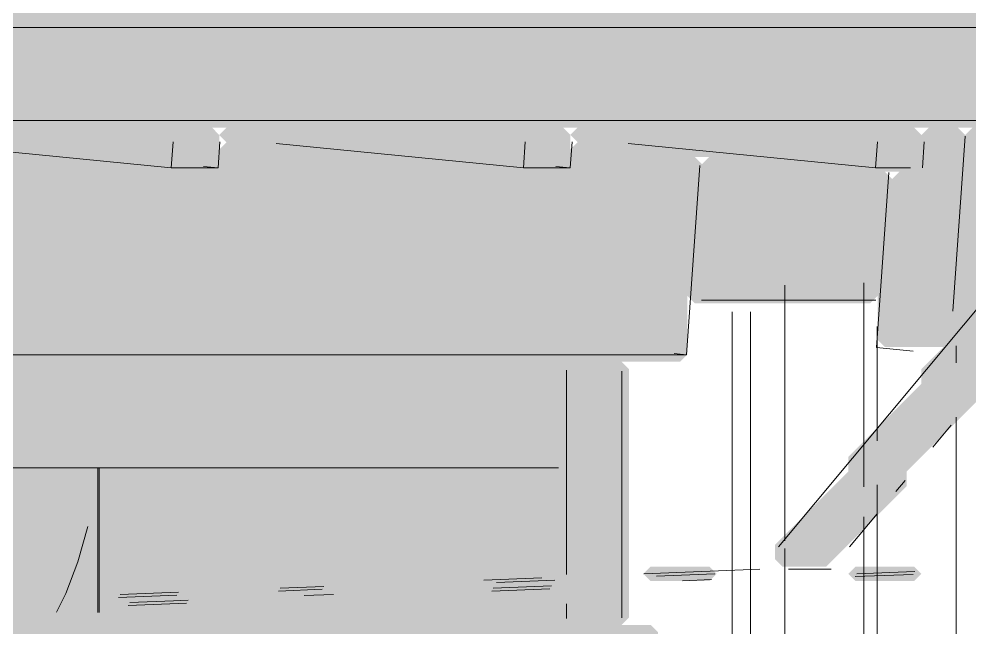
# Model space of a CAD drawing. Header units: millimetres. Extents: x 0 to 84100, y 0 to 59400.
# Drawn here: x 31248 to 31897, y 49395 to 49811 of the extents above; entities that cross this region are included whole.
import ezdxf

# ---------------------------------------------------------------- set-up
doc = ezdxf.new("R2010")
doc.units = ezdxf.units.MM
doc.layers.add('10_見えがかり', color=7, linetype='Continuous', lineweight=13)
doc.layers.add('12_見えがかり（ガラス）', color=5, linetype='Continuous', lineweight=9)

msp = doc.modelspace()

# ---------------------------------------------------------------- hatches: boundary and pattern name
at = {"layer": '10_見えがかり', "true_color": 0xbdbdbd}
for points in [[(32089.92, 49806.57), (32149.92, 49806.57), (32154.92, 49801.57), (32154.92, 49751.57), (32139.92, 49736.57), (30669.92, 49736.57), (30664.92, 49741.57), (30664.92, 49791.57), (30674.92, 49801.57), (30669.92, 49806.57), (30609.92, 49806.57), (30604.92, 49811.57), (30609.92, 49816.57), (32079.92, 49816.57)], [(31384.92, 49731.57), (31384.92, 49711.57), (31379.92, 49706.57), (31329.92, 49706.57), (31319.92, 49716.57), (31229.92, 49716.57), (31219.92, 49726.57), (31149.92, 49726.57), (31144.92, 49731.57), (31149.92, 49736.57), (31379.92, 49736.57)], [(31624.92, 49731.57), (31624.92, 49711.57), (31619.92, 49706.57), (31569.92, 49706.57), (31559.92, 49716.57), (31469.92, 49716.57), (31459.92, 49726.57), (31389.92, 49726.57), (31384.92, 49731.57), (31389.92, 49736.57), (31619.92, 49736.57)], [(31864.92, 49731.57), (31864.92, 49711.57), (31859.92, 49706.57), (31809.92, 49706.57), (31799.92, 49716.57), (31709.92, 49716.57), (31699.92, 49726.57), (31629.92, 49726.57), (31624.92, 49731.57), (31629.92, 49736.57), (31859.92, 49736.57)], [(31989.92, 49726.57), (31994.92, 49721.57), (31964.92, 49691.57), (31964.92, 49681.57), (31914.92, 49631.57), (31914.92, 49621.57), (31879.92, 49586.57), (31839.92, 49586.57), (31834.92, 49591.57), (31834.92, 49661.57), (31844.92, 49671.57), (31844.92, 49701.57), (31849.92, 49706.57), (31859.92, 49706.57), (31864.92, 49711.57), (31864.92, 49731.57), (31869.92, 49736.57), (31889.92, 49736.57), (31899.92, 49726.57)], [(31999.92, 49726.57), (31899.92, 49726.57), (31894.92, 49731.57), (31899.92, 49736.57), (31999.92, 49736.57), (32004.92, 49731.57)], [(31714.92, 49661.57), (31704.92, 49651.57), (31704.92, 49581.57), (31699.92, 49576.57), (31659.92, 49576.57), (30929.92, 49576.57), (30589.92, 49576.57), (30584.92, 49581.57), (30604.92, 49601.57), (30604.92, 49611.57), (30664.92, 49671.57), (30664.92, 49681.57), (30709.92, 49726.57), (30739.92, 49726.57), (30749.92, 49716.57), (30839.92, 49716.57), (30849.92, 49706.57), (30899.92, 49706.57), (30904.92, 49711.57), (30904.92, 49721.57), (30909.92, 49726.57), (30979.92, 49726.57), (30989.92, 49716.57), (31079.92, 49716.57), (31089.92, 49706.57), (31139.92, 49706.57), (31144.92, 49711.57), (31144.92, 49721.57), (31149.92, 49726.57), (31219.92, 49726.57), (31229.92, 49716.57), (31319.92, 49716.57), (31329.92, 49706.57), (31379.92, 49706.57), (31384.92, 49711.57), (31384.92, 49721.57), (31389.92, 49726.57), (31459.92, 49726.57), (31469.92, 49716.57), (31559.92, 49716.57), (31569.92, 49706.57), (31619.92, 49706.57), (31624.92, 49711.57), (31624.92, 49721.57), (31629.92, 49726.57), (31699.92, 49726.57), (31714.92, 49711.57)], [(31809.92, 49706.57), (31839.92, 49706.57), (31844.92, 49701.57), (31844.92, 49671.57), (31834.92, 49661.57), (31834.92, 49621.57), (31829.92, 49616.57), (31709.92, 49616.57), (31704.92, 49621.57), (31704.92, 49651.57), (31714.92, 49661.57), (31714.92, 49711.57), (31719.92, 49716.57), (31799.92, 49716.57)]]:
    msp.add_hatch(color=8, dxfattribs=at).paths.add_polyline_path(points)
at = {"layer": '10_見えがかり', "true_color": 0xe9dcc4}
for points in [[(32004.92, 49671.57), (31954.92, 49621.57), (31954.92, 49611.57), (31904.92, 49561.57), (31904.92, 49551.57), (31854.92, 49501.57), (31854.92, 49491.57), (31799.92, 49436.57), (31769.92, 49436.57), (31764.92, 49441.57), (31764.92, 49451.57), (31814.92, 49501.57), (31814.92, 49511.57), (31864.92, 49561.57), (31864.92, 49571.57), (31914.92, 49621.57), (31914.92, 49631.57), (31964.92, 49681.57), (31964.92, 49691.57), (32009.92, 49736.57), (32049.92, 49736.57), (32054.92, 49731.57), (32004.92, 49681.57)], [(31679.92, 49436.57), (31719.92, 49436.57), (31724.92, 49431.57), (31719.92, 49426.57), (31679.92, 49426.57), (31674.92, 49431.57)], [(31814.92, 49431.57), (31819.92, 49436.57), (31859.92, 49436.57), (31864.92, 49431.57), (31859.92, 49426.57), (31819.92, 49426.57)], [(31564.92, 49421.57), (31569.92, 49426.57), (31609.92, 49426.57), (31614.92, 49421.57), (31609.92, 49416.57), (31569.92, 49416.57)], [(31314.92, 49411.57), (31319.92, 49416.57), (31359.92, 49416.57), (31364.92, 49411.57), (31359.92, 49406.57), (31319.92, 49406.57)], [(31684.92, 49391.57), (31684.92, 49331.57), (31679.92, 49326.57), (30979.92, 49326.57), (30974.92, 49331.57), (30974.92, 49391.57), (30979.92, 49396.57), (31059.92, 49396.57), (31119.92, 49396.57), (31659.92, 49396.57), (31679.92, 49396.57)]]:
    msp.add_hatch(color=8, dxfattribs=at).paths.add_polyline_path(points)
at = {"layer": '12_見えがかり（ガラス）', "true_color": 0xdce9f2}
h = msp.add_hatch(color=8, dxfattribs=at)
h.paths.add_polyline_path([(31664.92, 49571.57), (31664.92, 49401.57), (31659.92, 49396.57), (31119.92, 49396.57), (31109.92, 49406.57), (31069.92, 49406.57), (31059.92, 49396.57), (30969.92, 49396.57), (30959.92, 49406.57), (30929.92, 49406.57), (30924.92, 49411.57), (30924.92, 49571.57), (30929.92, 49576.57), (31659.92, 49576.57)])
h.paths.add_polyline_path([(31609.92, 49416.57), (31614.92, 49421.57), (31609.92, 49426.57), (31569.92, 49426.57), (31564.92, 49421.57), (31569.92, 49416.57)], flags=0)
h.paths.add_polyline_path([(31359.92, 49406.57), (31364.92, 49411.57), (31359.92, 49416.57), (31319.92, 49416.57), (31314.92, 49411.57), (31319.92, 49406.57)], flags=0)
h.paths.add_polyline_path([(31214.92, 49411.57), (31209.92, 49416.57), (31169.92, 49416.57), (31164.92, 49411.57), (31169.92, 49406.57), (31209.92, 49406.57)], flags=0)

# ---------------------------------------------------------------- linework, layer by layer
at = {"layer": '10_見えがかり'}
for points in [[(30670.66, 49805.12), (32153.91, 49805.13)], [(32149.43, 49741.57), (30666.18, 49741.57)], [(31352.11, 49709.07), (31182.99, 49725.74)], [(31352.11, 49709.07), (31353.37, 49726.95)], [(31384.12, 49709.07), (31385.38, 49726.95)], [(31592.83, 49709.07), (31423.71, 49725.74)], [(31592.83, 49709.07), (31594.09, 49726.95)], [(31624.85, 49709.07), (31626.11, 49726.95)], [(31833.56, 49709.07), (31664.44, 49725.74)], [(31833.56, 49709.07), (31834.82, 49726.95)], [(31865.57, 49709.07), (31866.83, 49726.95)], [(31894.87, 49730.74), (31886.52, 49611.16)], [(31994.87, 49722.76), (31767.22, 49449.93)], [(31352.11, 49709.07), (31384.12, 49709.07)], [(31374.17, 49710.05), (31384.12, 49709.07)], [(31592.83, 49709.07), (31624.85, 49709.07)], [(31614.9, 49710.05), (31624.85, 49709.07)], [(31704.3, 49581.26), (31713.43, 49710.81)], [(31833.56, 49709.07), (31857.57, 49709.07)], [(31842.68, 49705.83), (31834.33, 49586.25)], [(31771.44, 49454.21), (31771.44, 49628.93)], [(31825.52, 49630.48), (31825.52, 49490.95)], [(31714.55, 49618.76), (31833.84, 49618.76)], [(31735.46, 49610.72), (31735.46, 46946.57)], [(31735.46, 46796.57), (31735.46, 49610.69)], [(31748.03, 46946.57), (31748.03, 49610.72)], [(31834.64, 49522.55), (31834.64, 49600.59)], [(31704.3, 49581.26), (31695.87, 49582.09)], [(31834.33, 49586.25), (31859.38, 49583.75)], [(31888.72, 49587.43), (31888.72, 49575.71)], [(30595.48, 49581.26), (31704.3, 49581.26)], [(31622.34, 49431.07), (31622.34, 49570.78)], [(31888.72, 49538.7), (31888.72, 46946.57), (31834.64, 46946.57), (31834.64, 49492.5)], [(31885.35, 49533.29), (31872.7, 49518.14)], [(30928.36, 49503.93), (31616.82, 49503.93)], [(31301.81, 49405.21), (31301.81, 49504.07)], [(31302.85, 49405.21), (31302.85, 49504.07)], [(31853.73, 49495.4), (31847.4, 49487.82)], [(31834.76, 49472.66), (31815.79, 49449.93)], [(31825.52, 49470.48), (31825.52, 46946.57), (31771.44, 46946.57), (31771.44, 49448.93)], [(31288.27, 49439.89), (31295.13, 49463.87)], [(31288.27, 49439.89), (31295.13, 49463.87)], [(31279.98, 49418.08), (31288.27, 49439.89)], [(31279.98, 49418.08), (31288.27, 49439.89)], [(31754.57, 49434.77), (31675.05, 49431.62)], [(31774, 49434.77), (31803.14, 49434.77)], [(31860.52, 49433.2), (31820.76, 49431.62)], [(31605.47, 49428.86), (31565.71, 49427.29)], [(31614.28, 49427.29), (31574.52, 49425.71)], [(31723.62, 49431.62), (31683.86, 49430.05)], [(31721.36, 49427.68), (31701.48, 49426.9)], [(31859.39, 49431.23), (31819.63, 49429.65)], [(31455.24, 49420.99), (31425.42, 49419.81)], [(31456.37, 49422.96), (31426.55, 49421.78)], [(31610.89, 49421.38), (31571.13, 49419.81)], [(31612.02, 49423.35), (31572.26, 49421.78)], [(31273.62, 49405.41), (31279.98, 49418.08)], [(31273.62, 49405.41), (31279.98, 49418.08)], [(31355.84, 49417.05), (31316.08, 49415.48)], [(31356.97, 49419.02), (31317.21, 49417.44)], [(31353.58, 49413.11), (31323.76, 49411.93)], [(31363.52, 49413.51), (31353.58, 49413.11)], [(31462.92, 49417.44), (31443.04, 49416.66)], [(31362.39, 49411.54), (31322.63, 49409.96)], [(31622.34, 49401.13), (31622.34, 49411.11)]]:
    msp.add_lwpolyline(points, dxfattribs=at)
at = {"layer": '12_見えがかり（ガラス）'}
msp.add_lwpolyline([(31660.12, 49401.48), (31660.12, 49570.04)], dxfattribs=at)

doc.saveas('drawing.dxf')
